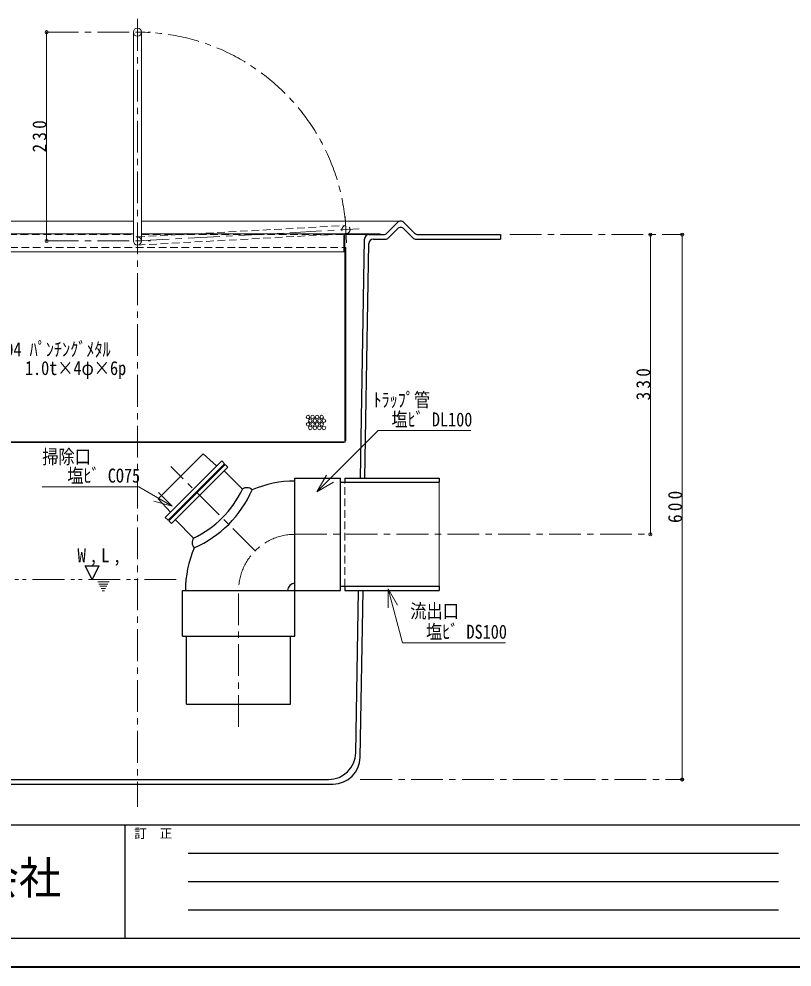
# Model space of a CAD drawing. Units: millimetres at full size, sheet at 1:7. Extents: x -1486 to 1349, y -951 to 1016.
# Drawn here: x -974 to -122, y -951 to 93 of the extents above; entities that cross this region are included whole.
import ezdxf
from ezdxf.enums import TextEntityAlignment as Align

# ---------------------------------------------------------------- set-up
doc = ezdxf.new("R2010")
doc.units = ezdxf.units.MM
doc.header["$LTSCALE"] = 7
doc.header["$PDMODE"] = 32
doc.header["$PDSIZE"] = 3.5
for name, pattern in [('CHAIN1', [8, 5, -1, 1, -1]), ('DASHED1', [1.8, 1.2, -0.6]), ('DOUBLE_CHAIN1', [8.8, 5, -1, 0.6, -0.6, 0.6, -1])]:
    doc.linetypes.add(name, pattern=pattern)
doc.layers.add('0-0', color=7, linetype='Continuous', lineweight=18)
doc.styles.add('ＭＳ ゴシック', font='')
doc.styles.get('ＭＳ ゴシック').set_extended_font_data('MS Gothic')

msp = doc.modelspace()

# ---------------------------------------------------------------- linework, layer by layer
at = {"layer": '0-0', "color": 4, "linetype": 'CHAIN1', "lineweight": 9}
for p, q in [((-843.461, 93.339), (-843.461, -774.161)), ((-943.461, 78.839), (-828.961, 78.839)), ((-613.013, -153.121), (-614.591, -124.164)), ((-843.461, -151.161), (-599.323, -137.853)), ((-433.461, -144.161), (-243.461, -144.161)), ((-943.461, -151.161), (-828.961, -151.161)), ((-713.805, -492.32), (-806.509, -399.616)), ((-669.964, -474.161), (-278.461, -474.161)), ((-731.964, -686.161), (-731.964, -536.161)), ((-597.965, -744.161), (-243.461, -744.161))]:
    msp.add_line(p, q, dxfattribs=at)
at = {"layer": '0-0', "color": 4, "lineweight": 9}
for p, q in [((-943.461, 78.839), (-943.461, -151.161)), ((-1072.961, -143.161), (-847.961, -143.161)), ((-613.961, -143.161), (-838.961, -143.161)), ((-278.461, -144.161), (-278.461, -474.161)), ((-243.461, -144.161), (-243.461, -744.161)), ((-1070.961, -163.161), (-615.961, -163.161))]:
    msp.add_line(p, q, dxfattribs=at)
at = {"layer": '0-0'}
for p, q in [((-847.961, 78.839), (-847.961, -151.161)), ((-838.961, 78.839), (-838.961, -151.161)), ((-1133.461, -129.161), (-847.961, -129.161)), ((-553.461, -129.161), (-838.961, -129.161)), ((-615.961, -163.161), (-615.961, -145.161)), ((-614.961, -371.161), (-614.961, -145.161)), ((-575.961, -143.161), (-613.961, -143.161)), ((-613.961, -144.161), (-588.544, -144.161)), ((-575.961, -144.161), (-575.961, -143.161)), ((-615.961, -163.161), (-614.961, -163.161)), ((-613.961, -158.161), (-614.961, -158.161)), ((-613.961, -158.161), (-613.961, -371.161)), ((-1070.961, -372.161), (-615.961, -372.161)), ((-1070.961, -373.161), (-615.961, -373.161)), ((-645.738, -427.244), (-635.238, -409.057)), ((-645.738, -427.244), (-627.552, -416.744)), ((-510.964, -531.436), (-510.964, -416.886)), ((-948.334, -421.84), (-841.98, -421.84)), ((-805.259, -443.041), (-841.98, -421.84)), ((-805.259, -443.041), (-825.543, -437.606)), ((-805.259, -443.041), (-820.108, -428.192)), ((-567.426, -534.028), (-556.926, -552.215)), ((-567.426, -534.028), (-567.426, -555.028)), ((-567.426, -534.028), (-551.423, -593.75)), ((-438.144, -593.75), (-551.423, -593.75))]:
    msp.add_line(p, q, dxfattribs=at)
at = {"layer": '0-0', "color": 4, "linetype": 'DASHED1', "lineweight": 9}
for p, q in [((-843.706, -146.667), (-614.047, -134.149)), ((-1072.961, -144.161), (-847.961, -144.161)), ((-843.216, -155.654), (-613.557, -143.136)), ((-838.961, -144.161), (-613.961, -144.161)), ((-1071.961, -158.161), (-614.961, -158.161))]:
    msp.add_line(p, q, dxfattribs=at)
at = {"layer": '0-0', "color": 5, "lineweight": 25}
for p, q in [((-568.779, -142.659), (-557.034, -130.663)), ((-538.143, -142.659), (-549.888, -130.663)), ((-588.544, -144.161), (-572.351, -144.161)), ((-557.034, -137.663), (-566.821, -147.659)), ((-540.101, -147.659), (-549.888, -137.663)), ((-597.928, -412.161), (-593.543, -149.077)), ((-592.927, -412.161), (-588.625, -154.077)), ((-583.626, -149.161), (-570.393, -149.161)), ((-536.529, -149.161), (-443.461, -149.161)), ((-771.154, -385.474), (-820.651, -434.971)), ((-756.304, -398.909), (-771.154, -385.474)), ((-750.647, -393.252), (-812.873, -455.477)), ((-747.465, -396.434), (-809.691, -458.659)), ((-747.465, -396.434), (-750.647, -393.252)), ((-746.758, -397.141), (-808.984, -459.366)), ((-727.884, -424.501), (-747.96, -404.424)), ((-743.718, -400.181), (-746.758, -397.141)), ((-669.964, -412.161), (-619.964, -412.161)), ((-619.964, -416.886), (-510.964, -416.886)), ((-614.964, -412.161), (-510.964, -412.161)), ((-614.964, -412.161), (-614.964, -416.886)), ((-510.964, -412.161), (-510.964, -416.886)), ((-820.651, -434.971), (-807.216, -449.82)), ((-809.691, -458.659), (-812.873, -455.477)), ((-781.624, -478.241), (-801.701, -458.164)), ((-619.964, -531.436), (-510.964, -531.436)), ((-614.964, -531.436), (-614.964, -536.161)), ((-510.964, -531.436), (-510.964, -536.161)), ((-793.964, -586.161), (-793.964, -536.161)), ((-614.964, -536.161), (-510.964, -536.161)), ((-602.969, -714.661), (-599.994, -536.161)), ((-598.052, -719.661), (-594.994, -536.161)), ((-789.239, -661.161), (-789.239, -586.161)), ((-1058.874, -749.161), (-628.048, -749.161)), ((-1053.957, -744.161), (-632.965, -744.161))]:
    msp.add_line(p, q, dxfattribs=at)
at = {"layer": '0-0', "linetype": 'DASHED1'}
msp.add_line((-614.964, -531.436), (-614.964, -416.886), dxfattribs=at)
at = {"layer": '0-0', "color": 4, "linetype": 'DOUBLE_CHAIN1', "lineweight": 9}
for p, q in [((-1082.131, -523.886), (-793.964, -523.886)), ((-887.211, -526.386), (-874.711, -526.386)), ((-885.961, -528.886), (-875.961, -528.886)), ((-884.711, -531.386), (-877.211, -531.386)), ((-883.461, -533.886), (-878.461, -533.886)), ((-882.211, -536.386), (-879.711, -536.386))]:
    msp.add_line(p, q, dxfattribs=at)
at = {"layer": '0-0', "color": 6, "lineweight": 25}
for p, q in [((-1454.461, -794.161), (1317.539, -794.161)), ((-857.461, -794.161), (-857.461, -919.161)), ((-787.461, -825.411), (-137.461, -825.411)), ((-137.461, -856.661), (-787.461, -856.661)), ((-137.461, -887.911), (-787.461, -887.911)), ((1317.539, -919.161), (-1454.461, -919.161))]:
    msp.add_line(p, q, dxfattribs=at)
at = {"layer": '0-0', "color": 1, "lineweight": 40}
msp.add_line((1349.039, -950.661), (-1485.961, -950.661), dxfattribs=at)
at = {"layer": '0-0', "color": 5, "lineweight": 25}
for points in [[(-534.57, -144.161), (-443.461, -144.161), (-443.461, -149.161)], [(-743.718, -400.181), (-805.943, -462.407), (-808.984, -459.366)], [(-793.964, -586.161), (-669.964, -586.161), (-669.964, -412.161)], [(-793.964, -536.161), (-619.964, -536.161), (-619.964, -412.161)], [(-789.239, -661.161), (-674.689, -661.161), (-674.689, -586.161)]]:
    msp.add_lwpolyline(points, dxfattribs=at)
at = {"layer": '0-0'}
msp.add_lwpolyline([(-645.738, -427.244), (-578.489, -359.995), (-476.221, -359.995)], dxfattribs=at)
at = {"layer": '0-0', "color": 5, "lineweight": 25}
msp.add_lwpolyline([(-893.461, -523.886), (-900.961, -508.886), (-885.961, -508.886)], close=True, dxfattribs=at)
at = {"layer": '0-0'}
msp.add_circle((-843.461, 78.839), 4.5, dxfattribs=at)
at = {"layer": '0-0', "color": 4, "linetype": 'DASHED1', "lineweight": 9}
msp.add_circle((-613.802, -138.642), 4.5, dxfattribs=at)
at = {"layer": '0-0', "color": 4, "lineweight": 9}
for centre in [(-655.559, -345.013), (-650.559, -345.013), (-645.559, -345.013), (-640.559, -345.013), (-655.559, -353.013), (-653.059, -349.013), (-650.559, -353.013), (-648.059, -349.013), (-645.559, -353.013), (-643.059, -349.013), (-640.559, -353.013), (-638.059, -349.013), (-653.059, -357.013), (-648.059, -357.013), (-643.059, -357.013), (-638.059, -357.013)]:
    msp.add_circle(centre, 2, dxfattribs=at)
at = {"layer": '0-0', "color": 4, "linetype": 'CHAIN1', "lineweight": 9}
for centre, radius, start, end in [((-843.461, -151.161), 230, 3.12001, 90), ((-669.964, -536.161), 62, 90, 180)]:
    msp.add_arc(centre, radius, start, end, dxfattribs=at)
at = {"layer": '0-0', "color": 5, "lineweight": 25}
for centre, radius, start, end in [((-553.461, -134.161), 5, 44.3947, 135.6053), ((-588.544, -149.161), 5, 90, 179.04516), ((-572.351, -139.161), 5, 270, 315.6053), ((-553.461, -141.161), 5, 44.3947, 135.6053), ((-534.57, -139.161), 5, 224.3947, 270), ((-583.626, -154.161), 5, 90, 179.04516), ((-570.393, -144.161), 5, 270, 315.6053), ((-536.529, -144.161), 5, 224.3947, 270), ((-669.964, -536.161), 120.625, 90, 113.07473), ((-828.425, -377.7), 110.9, 294.96153, 335.03847), ((-828.425, -377.7), 120.9, 293.12718, 336.87282), ((-722.946, -430.805), 8.008, 44.56055, 128.06952), ((-775.32, -483.179), 8.008, 141.93048, 225.43945), ((-669.964, -536.161), 120.625, 156.92527, 180), ((-669.964, -536.161), 8.1, 90, 180), ((-632.965, -714.161), 30, 270, 359.04516), ((-628.048, -719.161), 30, 270, 359.04516)]:
    msp.add_arc(centre, radius, start, end, dxfattribs=at)
at = {"layer": '0-0'}
for centre, radius, start, end in [((-613.961, -145.161), 2, 90, 180), ((-613.961, -145.161), 1, 90, 180), ((-843.461, -151.161), 4.5, 180, 0), ((-615.961, -371.161), 1, 270, 0), ((-615.961, -371.161), 2, 270, 0)]:
    msp.add_arc(centre, radius, start, end, dxfattribs=at)
at = {"layer": '0-0', "color": 4, "linetype": 'DASHED1', "lineweight": 9}
msp.add_arc((-843.461, -151.161), 4.5, 0, 180, dxfattribs=at)
at = {"layer": '0-0', "color": 4}
for p in [(-943.461, 78.839), (-278.461, -144.161), (-243.461, -144.161), (-943.461, -151.161), (-278.461, -474.161), (-243.461, -744.161)]:
    msp.add_point(p, dxfattribs=at)

# ---------------------------------------------------------------- texts
at = {"layer": '0-0', "style": 'ＭＳ ゴシック'}
for s, height, width, p in [('SUS304 ﾊﾟﾝﾁﾝｸﾞﾒﾀﾙ', 15.4, 0.85, (-1024.554, -282.8)), ('1.0t×4φ×6p', 15.4, 0.85, (-967.355, -303.391)), ('ﾄﾗｯﾌﾟ管', 15.4, 0.85, (-583.513, -338.432)), ('塩ﾋﾞ DL100', 15.4, 0.85, (-563.721, -359.995)), ('掃除口', 15.4, 0.85, (-948.334, -401.061)), ('塩ﾋﾞ CO75', 15.4, 0.85, (-920.73, -421.84)), ('流出口', 15.4, 0.85, (-542.973, -571.006)), ('塩ﾋﾞ DS100', 15.4, 0.85, (-525.644, -593.75)), ('工業株式会社', 35.92, 0.95, (-1206.711, -881.161))]:
    msp.add_text(s, height=height, dxfattribs=dict(at, width=width)).set_placement(p, align=Align.BOTTOM_LEFT)
msp.add_text('訂\u3000正', height=10.26, dxfattribs=at).set_placement((-846.961, -811.661), align=Align.BOTTOM_LEFT)
at = {"layer": '0-0', "char_height": 15.4, "attachment_point": 7, "rotation": 90, "style": 'ＭＳ ゴシック'}
for s, insert in [('\\T1.38;\\W0.9;230', (-943.461, -53.661)), ('\\T1.38;\\W0.9;330', (-278.461, -326.661)), ('\\T1.38;\\W0.9;600', (-243.461, -461.661))]:
    msp.add_mtext(s, dxfattribs=dict(at, insert=insert))
at = {"layer": '0-0', "insert": (-909.586, -508.886), "char_height": 15.4, "attachment_point": 7, "style": 'ＭＳ ゴシック'}
msp.add_mtext('\\T1.38;\\W0.9;W,L,', dxfattribs=at)

doc.saveas('drawing.dxf')
